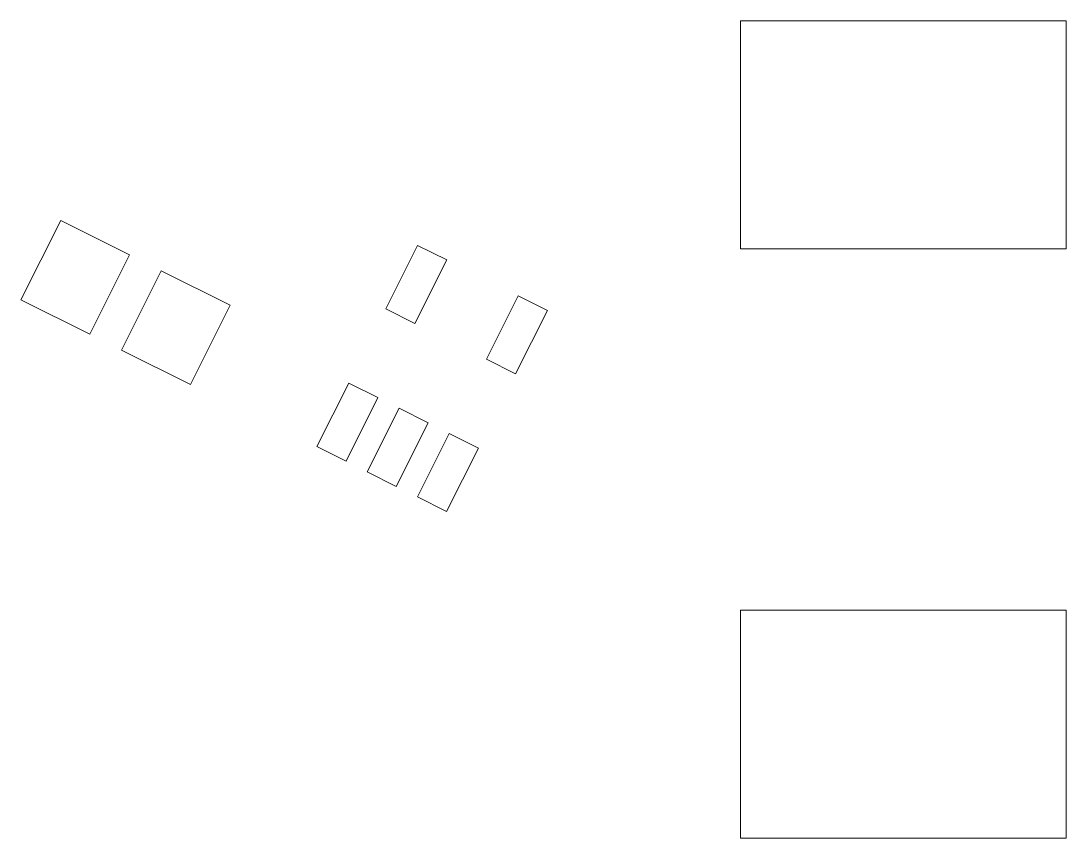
# Model space of a CAD drawing. Header units: inches. Extents: x 70 to 970, y -386 to 214.
# Drawn here: x 392.84 to 410.49, y -49.85 to -36.05 of the extents above; entities that cross this region are included whole.
import ezdxf

# ---------------------------------------------------------------- set-up
doc = ezdxf.new("R2010")
doc.units = ezdxf.units.IN
doc.header["$MEASUREMENT"] = 0

msp = doc.modelspace()

# ---------------------------------------------------------------- linework, layer by layer
at = {"color": 1, "lineweight": 0}
for p, q in [((410.488, -36.048), (404.989, -36.048)), ((404.989, -36.048), (404.989, -39.898)), ((410.488, -39.898), (410.488, -36.048)), ((393.512, -39.416), (392.84, -40.758)), ((394.674, -39.998), (393.512, -39.416)), ((399.539, -39.839), (399.002, -40.912)), ((400.031, -40.085), (399.539, -39.839)), ((394.003, -41.339), (394.674, -39.998)), ((404.989, -39.898), (410.488, -39.898)), ((399.494, -41.158), (400.031, -40.085)), ((395.211, -40.267), (394.539, -41.608)), ((396.373, -40.849), (395.211, -40.267)), ((392.84, -40.758), (394.003, -41.339)), ((401.238, -40.69), (400.701, -41.763)), ((401.73, -40.936), (401.238, -40.69)), ((395.702, -42.19), (396.373, -40.849)), ((399.002, -40.912), (399.494, -41.158)), ((401.193, -42.009), (401.73, -40.936)), ((394.539, -41.608), (395.702, -42.19)), ((400.701, -41.763), (401.193, -42.009)), ((398.375, -42.164), (397.838, -43.237)), ((398.867, -42.41), (398.375, -42.164)), ((398.33, -43.483), (398.867, -42.41)), ((399.225, -42.589), (398.687, -43.662)), ((399.716, -42.835), (399.225, -42.589)), ((399.179, -43.908), (399.716, -42.835)), ((400.074, -43.014), (399.537, -44.087)), ((400.566, -43.261), (400.074, -43.014)), ((397.838, -43.237), (398.33, -43.483)), ((400.028, -44.334), (400.566, -43.261)), ((398.687, -43.662), (399.179, -43.908)), ((399.537, -44.087), (400.028, -44.334)), ((410.488, -45.998), (404.989, -45.998)), ((404.989, -45.998), (404.989, -49.848)), ((410.488, -49.848), (410.488, -45.998)), ((404.989, -49.848), (410.488, -49.848))]:
    msp.add_line(p, q, dxfattribs=at)

doc.saveas('drawing.dxf')
